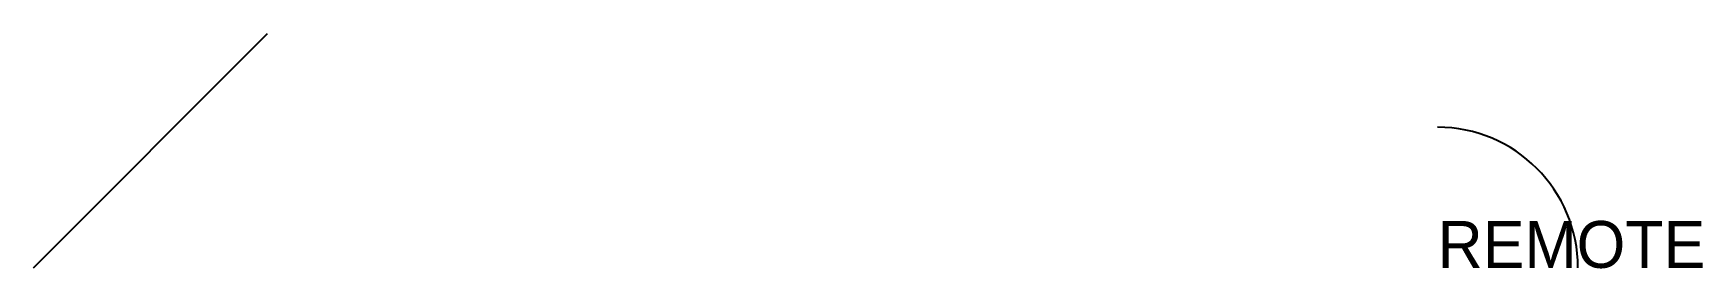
# Model space of a CAD drawing. Header units: millimetres. Extents: x 0 to 7133, y -3 to 1000.
import ezdxf

# ---------------------------------------------------------------- set-up
doc = ezdxf.new("R2010")
doc.units = ezdxf.units.MM

# ---------------------------------------------------------------- blocks, each defined once
blk = doc.blocks.new('ANNOTATION', base_point=(-120000, 0))
blk.add_arc((-120000, 0), 600, 0, 90)
blk.add_text('REMOTE', height=200).set_placement((-120000, 0))

msp = doc.modelspace()

# ---------------------------------------------------------------- linework, layer by layer
msp.add_line((0, 0), (1000, 1000))

# ---------------------------------------------------------------- block references
msp.add_blockref('ANNOTATION', (6000, 0))

doc.saveas('drawing.dxf')
